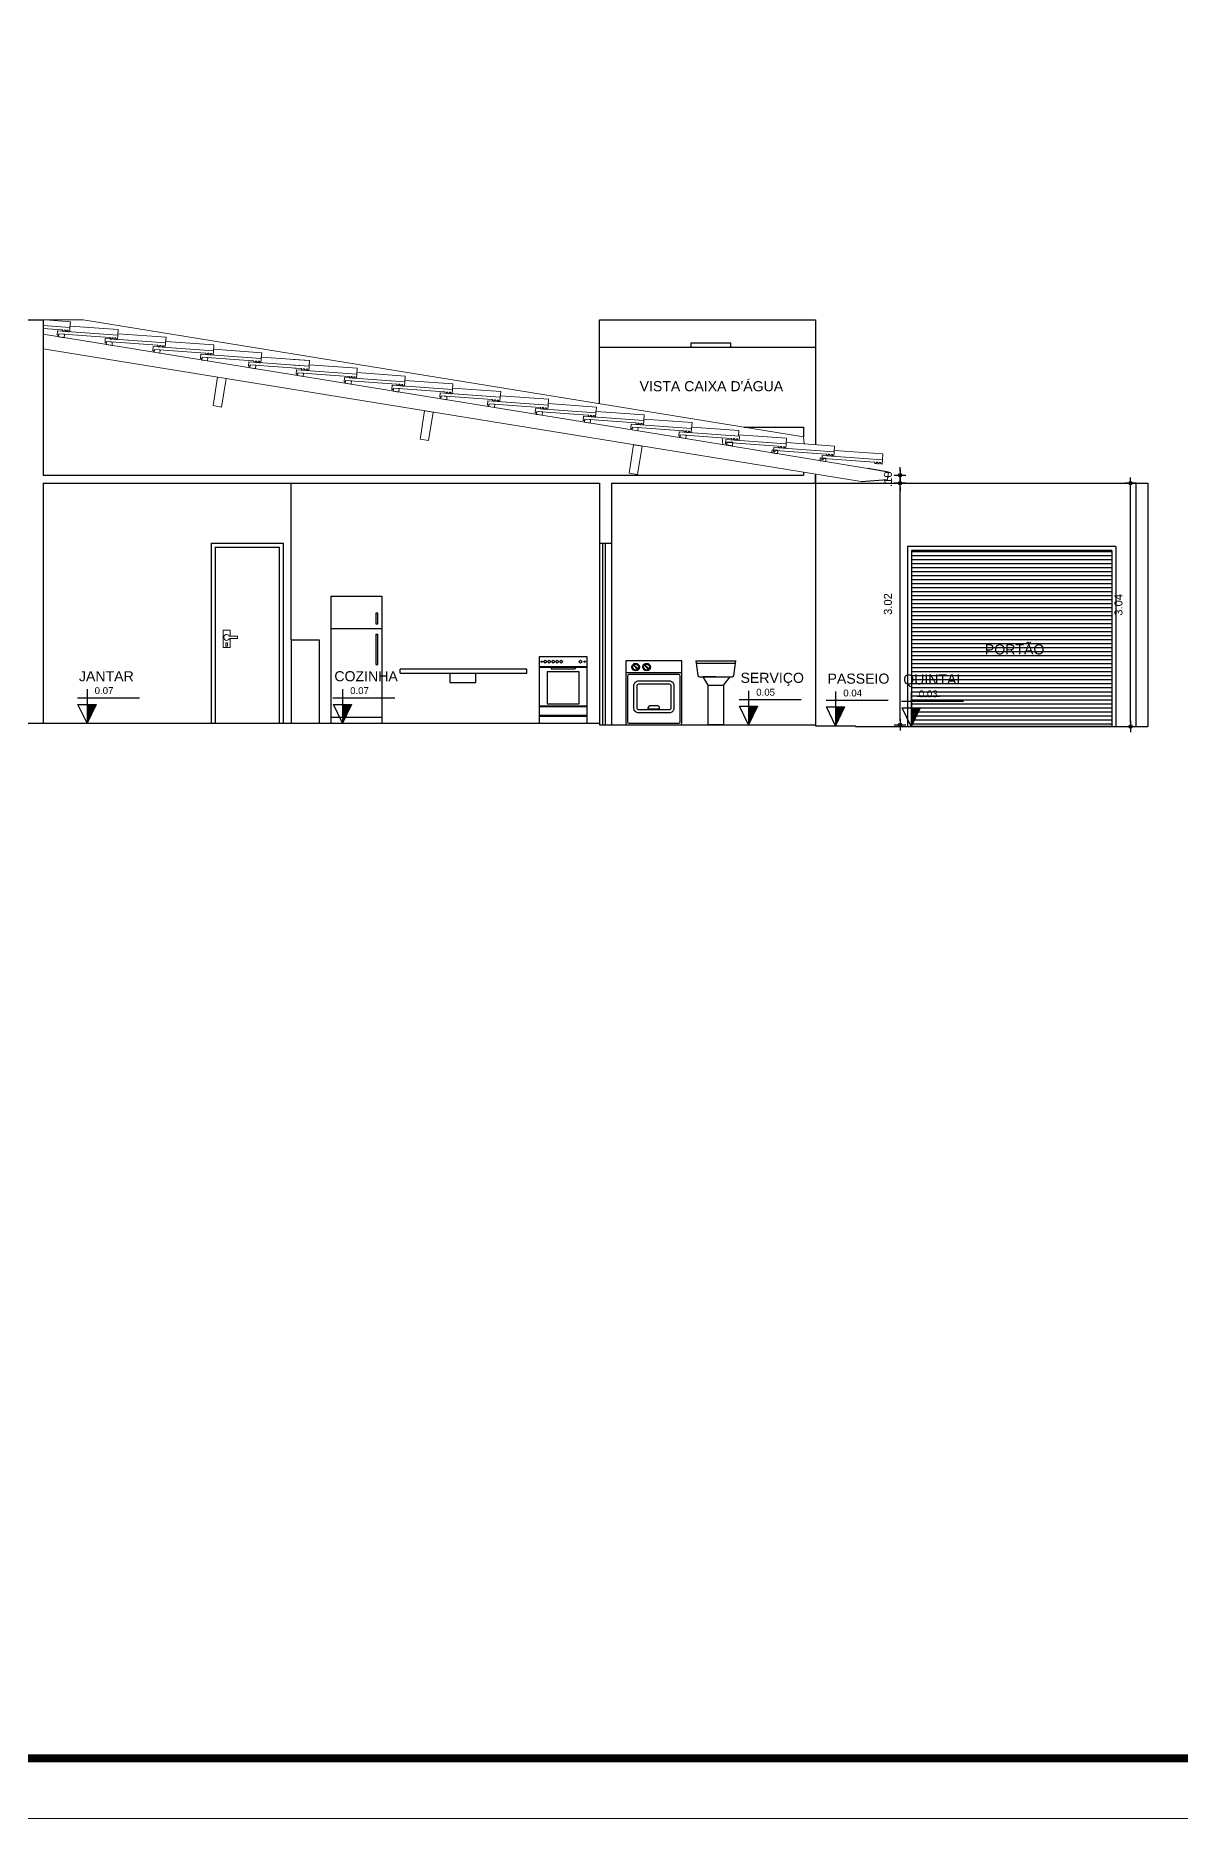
# Model space of a CAD drawing. Header units: millimetres. Extents: x 1345 to 2117, y 1214 to 1365.
# Drawn here: x 1464.64 to 1478.94, y 1251.04 to 1273.31 of the extents above; entities that cross this region are included whole.
import ezdxf

# ---------------------------------------------------------------- set-up
doc = ezdxf.new("R2010")
doc.units = ezdxf.units.MM
doc.header["$LTSCALE"] = 0.5
for name, color, linetype in [('02', 2, 'Continuous'), ('08', 8, 'Continuous'), ('BANHO', 7, 'Continuous'), ('BANHO_COZINHA', 7, 'Continuous'), ('COTAS', 7, 'Continuous'), ('COZINHA', 7, 'Continuous'), ('DIVERSOS', 4, 'Continuous'), ('GR_PENA_MEDIA', 7, 'Continuous'), ('MOVEIS', 7, 'Continuous'), ('PAGPISO', 8, 'Continuous'), ('parede', 2, 'Continuous'), ('PISO', 8, 'Continuous'), ('telhas', 6, 'Continuous'), ('texto pequeno', 3, 'Continuous'), ('TXT_0', 7, 'Continuous')]:
    doc.layers.add(name, color=color, linetype=linetype)
doc.styles.add('SANSSERIF', font='sas_____.pfb', dxfattribs={"height": 1})
doc.styles.get("Standard").update_dxf_attribs({"font": 'arial.ttf'})
doc.dimstyles.new('ESCALA50', dxfattribs={"dimtxt": 0.1, "dimasz": 0.05, "dimexe": 0.18, "dimexo": 0.06, "dimgap": 0.1, "dimtad": 1, "dimzin": 4, "dimdsep": 46, "dimtxsty": 'Standard', "dimblk": 'BOLA', "dimcen": -0.06, "dimse1": 1, "dimse2": 1, "dimclrd": 7, "dimclrt": 7, "dimadec": 0, "dimazin": 0, "dimtfac": 1, "dimtix": 1, "dimtmove": 0, "dimatfit": 3, "dimldrblk": 'BOLA', "dimfxl": 0, "dimtolj": 1, "dimtzin": 4, "dimarcsym": 0})

# ---------------------------------------------------------------- blocks, each defined once
blk = doc.blocks.new('A$C31583DA9')
at = {"layer": 'DIVERSOS', "lineweight": 18}
for p, q in [((0.1, 0.141), (0, 0.141)), ((0, 0.112), (0, 0.141)), ((0.098, 0.112), (0, 0.112))]:
    blk.add_line(p, q, dxfattribs=at)
blk.add_lwpolyline([(0.091, 0.112), (0.091, 0), (0.177, 0), (0.177, 0.214), (0.091, 0.214), (0.091, 0.141)], dxfattribs=at)
blk.add_lwpolyline([(0.124, 0.014), (0.144, 0.014), (0.144, 0.058), (0.124, 0.058)], close=True, dxfattribs=at)
blk.add_arc((0.133, 0.124), 0.0369, 199.161, 152.4759, dxfattribs=at)
blk = doc.blocks.new('Adc_nivelelev')
blk.add_hatch(color=256).paths.add_polyline_path([(0, 0), (0.131, 0.271), (0, 0.271)])
for p, q in [((-0.138, 0.368), (0.76, 0.368)), ((0, 0.495), (0, 0))]:
    blk.add_line(p, q)
blk.add_lwpolyline([(-0.131, 0.271), (0.131, 0.271), (0, 0)], close=True)
at = {"flags": 8}
blk.add_attdef('NIVEL', (0.111, 0.424), '', height=0.1, dxfattribs=at)
blk = doc.blocks.new('BOLA')
for p, q in [((-1.44, 0), (1.44, 0)), ((0, -1.44), (0, 1.44))]:
    blk.add_line(p, q)
blk.add_circle((0, 0), 0.452)
blk = doc.blocks.new('*D315')
at = {"layer": 'COTAS', "color": 7, "lineweight": -2, "transparency": 16777216}
blk.add_line((1475.437, 1264.751), (1475.437, 1267.671), dxfattribs=at)
at = {"layer": 'Defpoints', "color": 0, "transparency": 16777216}
for p in [(1474.381, 1267.721), (1475.437, 1267.721), (1474.381, 1264.701)]:
    blk.add_point(p, dxfattribs=at)
at = {"layer": 'COTAS', "color": 7, "lineweight": -2, "transparency": 16777216, "xscale": 0.05, "yscale": 0.05, "zscale": 0.05}
for p, rotation in [((1475.437, 1267.721), 90), ((1475.437, 1264.701), 270)]:
    blk.add_blockref('BOLA', p, dxfattribs=dict(at, rotation=rotation))
at = {"layer": 'COTAS', "color": 7, "transparency": 16777216, "insert": (1475.286, 1266.211), "char_height": 0.1, "attachment_point": 5, "rotation": 90}
blk.add_mtext('\\A1;3.02', dxfattribs=at)
blk = doc.blocks.new('*D316')
at = {"layer": 'COTAS', "color": 7, "lineweight": -2, "transparency": 16777216}
for p, q in [((1475.437, 1267.871), (1475.437, 1267.921)), ((1475.437, 1267.721), (1475.437, 1267.821)), ((1475.437, 1267.671), (1475.437, 1267.621))]:
    blk.add_line(p, q, dxfattribs=at)
at = {"layer": 'Defpoints', "color": 0, "transparency": 16777216}
for p in [(1474.231, 1267.821), (1474.381, 1267.721), (1475.437, 1267.821)]:
    blk.add_point(p, dxfattribs=at)
at = {"layer": 'COTAS', "color": 7, "lineweight": -2, "transparency": 16777216, "xscale": 0.05, "yscale": 0.05, "zscale": 0.05}
for p, rotation in [((1475.437, 1267.821), 270), ((1475.437, 1267.721), 90)]:
    blk.add_blockref('BOLA', p, dxfattribs=dict(at, rotation=rotation))
at = {"layer": 'COTAS', "color": 7, "transparency": 16777216, "insert": (1475.286, 1267.771), "char_height": 0.1, "attachment_point": 5, "rotation": 90}
blk.add_mtext('\\A1;.10', dxfattribs=at)
blk = doc.blocks.new('*D317')
at = {"layer": 'COTAS', "color": 7, "lineweight": -2, "transparency": 16777216}
blk.add_line((1478.318, 1264.731), (1478.318, 1267.671), dxfattribs=at)
at = {"layer": 'Defpoints', "color": 0, "transparency": 16777216}
for p in [(1478.267, 1267.721), (1478.318, 1267.721), (1478.267, 1264.681)]:
    blk.add_point(p, dxfattribs=at)
at = {"layer": 'COTAS', "color": 7, "lineweight": -2, "transparency": 16777216, "xscale": 0.05, "yscale": 0.05, "zscale": 0.05}
for p, rotation in [((1478.318, 1267.721), 90), ((1478.318, 1264.681), 270)]:
    blk.add_blockref('BOLA', p, dxfattribs=dict(at, rotation=rotation))
at = {"layer": 'COTAS', "color": 7, "transparency": 16777216, "insert": (1478.166, 1266.201), "char_height": 0.1, "attachment_point": 5, "rotation": 90}
blk.add_mtext('\\A1;3.04', dxfattribs=at)

msp = doc.modelspace()

# ---------------------------------------------------------------- hatches: boundary and pattern name
at = {"layer": 'COTAS'}
h = msp.add_hatch(dxfattribs=at)
h.set_pattern_fill('_USER', color=256, scale=0.15, style=0, pattern_type=0)
h.set_pattern_definition([(0, (-82.60428, 301.45893), (0, 0.15), [])])
h.paths.add_polyline_path([(1475.65, 1265.023), (1475.928, 1265.023), (1475.928, 1265.155), (1475.65, 1265.155)])
h.paths.add_polyline_path([(1476.456, 1265.537), (1477.267, 1265.537), (1477.267, 1265.78), (1476.456, 1265.78)], flags=9)
h.paths.add_polyline_path([(1475.441, 1265.161), (1476.259, 1265.161), (1476.259, 1265.368), (1475.441, 1265.368)], flags=9)
at = {"layer": 'COZINHA'}
h = msp.add_hatch(dxfattribs=at)
h.set_pattern_fill('_USER', color=4, scale=0.05, style=0, pattern_type=0)
h.set_pattern_definition([(0, (-126.26773, 189.76602), (0, 0.05), [])])
h.paths.add_polyline_path([(1478.081, 1266.881), (1475.581, 1266.881), (1475.581, 1264.681), (1478.081, 1264.681)])

# ---------------------------------------------------------------- linework, layer by layer
at = {"color": 8, "linetype": 'ByBlock'}
for p, q in [((1475.293, 1267.857), (1475.034, 1267.903)), ((1474.951, 1267.741), (1475.279, 1267.768))]:
    msp.add_line(p, q, dxfattribs=at)
at = {"color": 8}
for p, q in [((1470.929, 1265.431), (1471.529, 1265.431)), ((1470.929, 1265.421), (1471.529, 1265.421)), ((1471.079, 1265.421), (1471.079, 1265.401)), ((1471.079, 1265.401), (1471.379, 1265.401)), ((1471.379, 1265.421), (1471.379, 1265.401)), ((1470.929, 1264.941), (1471.529, 1264.941)), ((1470.929, 1264.931), (1471.529, 1264.931)), ((1470.929, 1264.821), (1471.529, 1264.821)), ((1470.929, 1264.811), (1471.529, 1264.811))]:
    msp.add_line(p, q, dxfattribs=at)
msp.add_lwpolyline([(1472.822, 1269.421), (1473.322, 1269.421), (1473.322, 1269.471), (1472.822, 1269.471)], close=True)
for points in [[(1470.929, 1264.721), (1471.529, 1264.721), (1471.529, 1265.551), (1470.929, 1265.551)], [(1471.029, 1264.965), (1471.429, 1264.965), (1471.429, 1265.365), (1471.029, 1265.365)]]:
    msp.add_lwpolyline(points, close=True, dxfattribs=at)
for centre, radius in [((1470.959, 1265.491), 0.0075), ((1471.003, 1265.491), 0.0175), ((1471.053, 1265.491), 0.0175), ((1471.103, 1265.491), 0.0175), ((1471.153, 1265.491), 0.0175), ((1471.203, 1265.491), 0.0175), ((1471.444, 1265.491), 0.0175), ((1471.498, 1265.491), 0.0075)]:
    msp.add_circle(centre, radius, dxfattribs=at)
at = {"layer": '02', "lineweight": 18}
msp.add_lwpolyline([(1435.537, 1251.038), (1496.737, 1251.038), (1496.737, 1295.588), (1435.537, 1295.588)], close=True, dxfattribs=at)
at = {"layer": '02', "lineweight": 18, "const_width": 0.1}
msp.add_lwpolyline([(1436.287, 1251.788), (1495.987, 1251.788), (1495.987, 1294.838), (1436.287, 1294.838)], close=True, dxfattribs=at)
at = {"layer": '08'}
for p, q in [((1471.681, 1269.761), (1474.381, 1269.761)), ((1467.831, 1265.765), (1467.831, 1267.721)), ((1467.831, 1265.765), (1467.831, 1264.721)), ((1467.831, 1265.765), (1468.181, 1265.765)), ((1468.181, 1265.765), (1468.181, 1264.721)), ((1478.081, 1264.681), (1475.581, 1264.681))]:
    msp.add_line(p, q, dxfattribs=at)
at = {"layer": '08', "color": 6}
for p, q in [((1475.531, 1266.931), (1475.531, 1264.681)), ((1478.131, 1266.931), (1475.531, 1266.931)), ((1475.581, 1266.881), (1475.581, 1264.681)), ((1478.081, 1266.881), (1475.581, 1266.881)), ((1478.081, 1266.881), (1478.081, 1264.681)), ((1478.131, 1266.931), (1478.131, 1264.681))]:
    msp.add_line(p, q, dxfattribs=at)
at = {"layer": 'BANHO', "color": 6}
for p, q in [((1466.831, 1266.971), (1466.831, 1264.721)), ((1466.831, 1266.971), (1467.731, 1266.971)), ((1466.881, 1266.921), (1466.881, 1264.721)), ((1466.881, 1266.921), (1467.681, 1266.921)), ((1467.681, 1266.921), (1467.681, 1264.721)), ((1467.731, 1266.971), (1467.731, 1264.721))]:
    msp.add_line(p, q, dxfattribs=at)
at = {"layer": 'BANHO_COZINHA', "color": 8}
for p, q in [((1473.135, 1265.301), (1472.976, 1265.301)), ((1473.039, 1265.199), (1472.976, 1265.301)), ((1473.312, 1265.301), (1473.23, 1265.203)), ((1473.04, 1264.701), (1473.039, 1265.199)), ((1473.23, 1265.203), (1473.23, 1264.701)), ((1473.23, 1264.701), (1473.04, 1264.701))]:
    msp.add_line(p, q, dxfattribs=at)
at = {"layer": 'BANHO_COZINHA', "color": 8, "linetype": 'Continuous'}
msp.add_line((1473.039, 1265.199), (1473.23, 1265.199), dxfattribs=at)
at = {"layer": 'BANHO_COZINHA', "color": 8}
for points in [[(1472.885, 1265.501), (1473.385, 1265.501)], [(1472.892, 1265.471), (1473.378, 1265.471)], [(1472.944, 1265.301), (1472.976, 1265.301), (1473.135, 1265.301), (1473.312, 1265.301), (1473.329, 1265.301)]]:
    msp.add_lwpolyline(points, dxfattribs=at)
for points in [[(1472.885, 1265.501), (1472.911, 1265.318, 0.372684), (1472.931, 1265.301), (1472.944, 1265.301)], [(1473.329, 1265.301), (1473.341, 1265.301, 0.377029), (1473.361, 1265.318), (1473.385, 1265.501)]]:
    msp.add_lwpolyline(points, format="xyb", dxfattribs=at)
at = {"layer": 'COTAS', "color": 8}
for p, q in [((1468.325, 1266.31), (1468.325, 1264.721)), ((1468.325, 1266.31), (1468.965, 1266.31)), ((1468.965, 1266.31), (1468.965, 1264.721)), ((1468.325, 1265.905), (1468.965, 1265.905)), ((1468.887, 1266.099), (1468.887, 1265.962)), ((1468.912, 1266.099), (1468.887, 1266.099)), ((1468.887, 1265.962), (1468.912, 1265.962)), ((1468.912, 1265.962), (1468.912, 1266.099)), ((1468.887, 1265.834), (1468.887, 1265.455)), ((1468.887, 1265.834), (1468.912, 1265.834)), ((1468.912, 1265.455), (1468.912, 1265.834)), ((1468.887, 1265.455), (1468.912, 1265.455)), ((1470.775, 1265.397), (1469.19, 1265.397)), ((1469.19, 1265.347), (1469.19, 1265.397)), ((1469.19, 1265.347), (1470.775, 1265.347)), ((1469.814, 1265.347), (1469.814, 1265.232)), ((1469.814, 1265.232), (1470.138, 1265.232)), ((1470.138, 1265.232), (1470.138, 1265.347)), ((1470.775, 1265.347), (1470.775, 1265.397)), ((1468.325, 1264.796), (1468.965, 1264.796)), ((1468.325, 1264.721), (1468.965, 1264.721))]:
    msp.add_line(p, q, dxfattribs=at)
at = {"layer": 'GR_PENA_MEDIA', "lineweight": 18}
for points in [[(1465.067, 1269.667), (1465.073, 1269.739), (1464.761, 1269.761)], [(1465.665, 1269.57), (1465.67, 1269.642), (1465.069, 1269.685)], [(1466.262, 1269.473), (1466.267, 1269.545), (1465.666, 1269.588)], [(1466.859, 1269.376), (1466.865, 1269.448), (1466.263, 1269.491)], [(1467.457, 1269.279), (1467.462, 1269.351), (1466.861, 1269.394)], [(1468.054, 1269.182), (1468.059, 1269.254), (1467.458, 1269.297)], [(1468.054, 1269.182), (1468.059, 1269.254), (1467.458, 1269.297)], [(1468.054, 1269.182), (1468.059, 1269.254), (1467.859, 1269.268)], [(1468.651, 1269.085), (1468.656, 1269.157), (1468.055, 1269.2)], [(1468.651, 1269.085), (1468.656, 1269.157), (1468.055, 1269.2)], [(1469.249, 1268.988), (1469.254, 1269.06), (1468.653, 1269.103)], [(1469.846, 1268.891), (1469.851, 1268.963), (1469.25, 1269.006)], [(1470.443, 1268.794), (1470.448, 1268.866), (1469.847, 1268.909)], [(1471.041, 1268.697), (1471.046, 1268.769), (1470.445, 1268.812)], [(1471.638, 1268.6), (1471.643, 1268.672), (1471.042, 1268.715)], [(1472.235, 1268.503), (1472.24, 1268.575), (1471.639, 1268.618)], [(1472.832, 1268.406), (1472.838, 1268.478), (1472.236, 1268.521)], [(1473.417, 1268.308), (1473.422, 1268.38), (1472.834, 1268.422)], [(1474.014, 1268.211), (1474.019, 1268.283), (1473.418, 1268.326)], [(1474.615, 1268.113), (1474.62, 1268.185), (1474.019, 1268.228)], [(1475.216, 1268.014), (1475.222, 1268.086), (1474.62, 1268.129)]]:
    msp.add_lwpolyline(points, dxfattribs=at)
for points in [[(1464.995, 1269.539), (1464.924, 1269.551), (1464.926, 1269.587), (1464.998, 1269.582)], [(1465.593, 1269.442), (1465.521, 1269.454), (1465.524, 1269.49), (1465.596, 1269.485)], [(1466.19, 1269.345), (1466.119, 1269.357), (1466.121, 1269.393), (1466.193, 1269.388)], [(1466.787, 1269.248), (1466.716, 1269.26), (1466.718, 1269.296), (1466.79, 1269.291)], [(1467.384, 1269.151), (1467.313, 1269.163), (1467.316, 1269.199), (1467.387, 1269.194)], [(1467.384, 1269.151), (1467.313, 1269.163), (1467.316, 1269.199), (1467.387, 1269.194)], [(1467.982, 1269.054), (1467.91, 1269.066), (1467.913, 1269.102), (1467.985, 1269.097)], [(1467.982, 1269.054), (1467.91, 1269.066), (1467.913, 1269.102), (1467.985, 1269.097)], [(1468.579, 1268.957), (1468.508, 1268.969), (1468.51, 1269.005), (1468.582, 1269)], [(1469.176, 1268.86), (1469.105, 1268.872), (1469.108, 1268.908), (1469.179, 1268.903)], [(1469.774, 1268.764), (1469.702, 1268.775), (1469.705, 1268.811), (1469.777, 1268.806)], [(1470.371, 1268.667), (1470.3, 1268.678), (1470.302, 1268.714), (1470.374, 1268.709)], [(1470.968, 1268.57), (1470.897, 1268.581), (1470.9, 1268.617), (1470.971, 1268.612)], [(1471.566, 1268.473), (1471.494, 1268.484), (1471.497, 1268.52), (1471.569, 1268.515)], [(1472.163, 1268.376), (1472.092, 1268.387), (1472.094, 1268.423), (1472.166, 1268.418)], [(1472.76, 1268.279), (1472.689, 1268.29), (1472.691, 1268.326), (1472.763, 1268.321)], [(1472.76, 1268.279), (1472.689, 1268.29), (1472.691, 1268.326), (1472.763, 1268.321)], [(1473.344, 1268.189), (1473.273, 1268.201), (1473.275, 1268.237), (1473.347, 1268.232)], [(1473.835, 1268.101), (1473.906, 1268.089), (1473.909, 1268.132), (1473.838, 1268.139)], [(1474.437, 1268.002), (1474.508, 1267.99), (1474.511, 1268.033), (1474.439, 1268.039)]]:
    msp.add_lwpolyline(points, close=True, dxfattribs=at)
at = {"layer": 'MOVEIS', "color": 8}
for p, q in [((1472.712, 1265.501), (1472.012, 1265.501)), ((1472.012, 1265.501), (1472.012, 1264.721)), ((1472.156, 1265.394), (1472.105, 1265.446)), ((1472.164, 1265.401), (1472.112, 1265.453)), ((1472.294, 1265.394), (1472.242, 1265.446)), ((1472.301, 1265.401), (1472.249, 1265.453)), ((1472.712, 1264.721), (1472.712, 1265.501)), ((1472.712, 1265.351), (1472.012, 1265.351)), ((1472.032, 1265.311), (1472.032, 1264.741)), ((1472.672, 1265.331), (1472.052, 1265.331)), ((1472.692, 1264.741), (1472.692, 1265.311)), ((1472.292, 1264.898), (1472.292, 1264.918)), ((1472.432, 1264.898), (1472.292, 1264.898)), ((1472.412, 1264.938), (1472.312, 1264.938)), ((1472.432, 1264.898), (1472.432, 1264.918)), ((1472.032, 1264.701), (1472.692, 1264.701)), ((1472.052, 1264.721), (1472.672, 1264.721))]:
    msp.add_line(p, q, dxfattribs=at)
for points in [[(1472.172, 1264.851, -0.414214), (1472.112, 1264.911), (1472.112, 1265.191, -0.414214), (1472.172, 1265.251), (1472.552, 1265.251, -0.414214), (1472.612, 1265.191), (1472.612, 1264.911, -0.414214), (1472.552, 1264.851)], [(1472.172, 1264.889, -0.414214), (1472.151, 1264.911), (1472.151, 1265.191, -0.414214), (1472.172, 1265.212), (1472.552, 1265.212, -0.414214), (1472.574, 1265.191), (1472.574, 1264.911, -0.414214), (1472.552, 1264.889)]]:
    msp.add_lwpolyline(points, format="xyb", close=True, dxfattribs=at)
for centre, radius in [((1472.134, 1265.423), 0.0468), ((1472.134, 1265.423), 0.037), ((1472.271, 1265.423), 0.0468), ((1472.271, 1265.423), 0.037)]:
    msp.add_circle(centre, radius, dxfattribs=at)
for centre, start, end in [((1472.052, 1265.311), 90, 180), ((1472.672, 1265.311), 0, 90), ((1472.312, 1264.918), 90, 180), ((1472.412, 1264.918), 0, 90), ((1472.032, 1264.721), 180, 270), ((1472.052, 1264.741), 180, 270), ((1472.672, 1264.741), 270, 0), ((1472.692, 1264.721), 270, 0)]:
    msp.add_arc(centre, 0.02, start, end, dxfattribs=at)
at = {"layer": 'PAGPISO', "lineweight": 18}
for p, q in [((1473.222, 1268.204), (1473.215, 1268.289)), ((1474.238, 1268.213), (1474.231, 1268.3))]:
    msp.add_line(p, q, dxfattribs=at)
at = {"layer": 'parede'}
for p, q in [((1464.545, 1269.761), (1464.731, 1269.761)), ((1464.731, 1269.761), (1464.731, 1267.821)), ((1471.681, 1268.714), (1471.681, 1269.761)), ((1474.381, 1269.761), (1474.381, 1268.202)), ((1471.681, 1269.421), (1474.381, 1269.421)), ((1472.236, 1268.521), (1472.239, 1268.521)), ((1473.488, 1268.421), (1474.231, 1268.421)), ((1474.231, 1268.421), (1474.231, 1268.3)), ((1464.731, 1267.821), (1474.231, 1267.821)), ((1464.731, 1267.721), (1471.681, 1267.721)), ((1464.731, 1267.721), (1464.731, 1264.721)), ((1471.681, 1267.721), (1471.681, 1264.701)), ((1471.831, 1267.821), (1474.231, 1267.821)), ((1471.831, 1267.721), (1471.831, 1264.701)), ((1471.831, 1267.721), (1474.381, 1267.721)), ((1474.231, 1267.858), (1474.231, 1267.821)), ((1474.381, 1267.833), (1474.381, 1267.721)), ((1474.381, 1267.721), (1474.381, 1267.821)), ((1474.381, 1267.721), (1478.531, 1267.721)), ((1478.381, 1267.721), (1478.381, 1264.681)), ((1478.531, 1267.721), (1478.531, 1264.681)), ((1471.681, 1266.971), (1471.831, 1266.971)), ((1463.631, 1264.721), (1471.681, 1264.721)), ((1471.681, 1264.701), (1474.381, 1264.701)), ((1474.381, 1264.701), (1474.381, 1264.691)), ((1474.381, 1264.691), (1474.881, 1264.691)), ((1474.881, 1264.691), (1474.881, 1264.681)), ((1474.881, 1264.681), (1478.531, 1264.681))]:
    msp.add_line(p, q, dxfattribs=at)
at = {"layer": 'parede', "color": 8}
msp.add_line((1474.381, 1267.721), (1474.381, 1264.701), dxfattribs=at)
at = {"layer": 'parede', "color": 6}
for p, q in [((1471.721, 1266.971), (1471.721, 1264.701)), ((1471.721, 1266.971), (1471.751, 1266.971)), ((1471.751, 1266.971), (1471.751, 1264.701))]:
    msp.add_line(p, q, dxfattribs=at)
at = {"layer": 'PISO', "lineweight": 18}
for p, q in [((1465.233, 1269.761), (1464.731, 1269.761)), ((1465.233, 1269.761), (1474.231, 1268.3)), ((1464.731, 1269.582), (1472.96, 1268.246)), ((1464.731, 1269.4), (1474.951, 1267.741)), ((1472.96, 1268.246), (1473.997, 1268.075)), ((1473.997, 1268.075), (1475.034, 1267.903)), ((1475.279, 1267.768), (1475.293, 1267.857))]:
    msp.add_line(p, q, dxfattribs=at)
at = {"layer": 'telhas', "lineweight": 18}
for p, q in [((1466.912, 1269.046), (1466.854, 1268.691)), ((1467.019, 1269.029), (1466.961, 1268.673)), ((1466.854, 1268.691), (1466.961, 1268.673)), ((1469.498, 1268.626), (1469.44, 1268.271)), ((1469.498, 1268.626), (1469.605, 1268.609)), ((1469.605, 1268.609), (1469.547, 1268.254)), ((1469.44, 1268.271), (1469.547, 1268.254)), ((1472.109, 1268.202), (1472.051, 1267.847)), ((1472.109, 1268.202), (1472.215, 1268.185)), ((1472.215, 1268.185), (1472.157, 1267.83)), ((1472.051, 1267.847), (1472.157, 1267.83))]:
    msp.add_line(p, q, dxfattribs=at)
for points in [[(1464.731, 1269.691), (1465.067, 1269.667), (1465.064, 1269.613), (1465.046, 1269.614), (1465.046, 1269.623, 0.414214), (1465.038, 1269.633), (1465.038, 1269.633, 0.414214), (1465.028, 1269.625), (1465.028, 1269.616), (1465.01, 1269.617), (1465.01, 1269.626, 0.414214), (1465.002, 1269.635), (1465.002, 1269.635, 0.414214), (1464.992, 1269.627), (1464.992, 1269.618), (1464.974, 1269.619), (1464.975, 1269.628, 0.414214), (1464.966, 1269.638), (1464.731, 1269.655)], [(1467.865, 1269.196), (1468.054, 1269.182), (1468.05, 1269.128), (1468.032, 1269.129), (1468.033, 1269.138, 0.414214), (1468.025, 1269.148), (1468.025, 1269.148, 0.414214), (1468.015, 1269.14), (1468.014, 1269.131), (1467.996, 1269.132), (1467.997, 1269.141, 0.414214), (1467.989, 1269.151), (1467.989, 1269.151, 0.414214), (1467.979, 1269.142), (1467.978, 1269.133), (1467.96, 1269.135), (1467.961, 1269.144, 0.414214), (1467.953, 1269.153), (1467.868, 1269.159)]]:
    msp.add_lwpolyline(points, format="xyb", dxfattribs=at)
for points in [[(1465.665, 1269.57), (1465.661, 1269.516), (1465.643, 1269.517), (1465.644, 1269.526, 0.414214), (1465.635, 1269.536), (1465.635, 1269.536, 0.414214), (1465.626, 1269.528), (1465.625, 1269.519), (1465.607, 1269.52), (1465.608, 1269.529, 0.414214), (1465.599, 1269.538), (1465.599, 1269.538, 0.414214), (1465.59, 1269.53), (1465.589, 1269.521), (1465.571, 1269.522), (1465.572, 1269.531, 0.414214), (1465.564, 1269.541), (1464.926, 1269.587), (1464.926, 1269.578, -0.414214), (1464.916, 1269.569), (1464.907, 1269.57), (1464.911, 1269.624)], [(1466.262, 1269.473), (1466.258, 1269.419), (1466.24, 1269.42), (1466.241, 1269.429, 0.414214), (1466.233, 1269.439), (1466.233, 1269.439, 0.414214), (1466.223, 1269.431), (1466.222, 1269.422), (1466.204, 1269.423), (1466.205, 1269.432, 0.414214), (1466.197, 1269.441), (1466.197, 1269.441, 0.414214), (1466.187, 1269.433), (1466.186, 1269.424), (1466.169, 1269.425), (1466.169, 1269.434, 0.414214), (1466.161, 1269.444), (1465.524, 1269.49), (1465.523, 1269.481, -0.414214), (1465.514, 1269.472), (1465.505, 1269.473), (1465.508, 1269.527)], [(1466.859, 1269.376), (1466.856, 1269.322), (1466.838, 1269.323), (1466.838, 1269.332, 0.414214), (1466.83, 1269.342), (1466.83, 1269.342, 0.414214), (1466.82, 1269.334), (1466.82, 1269.325), (1466.802, 1269.326), (1466.802, 1269.335, 0.414214), (1466.794, 1269.345), (1466.794, 1269.345, 0.414214), (1466.784, 1269.336), (1466.784, 1269.327), (1466.766, 1269.329), (1466.766, 1269.337, 0.414214), (1466.758, 1269.347), (1466.121, 1269.393), (1466.12, 1269.384, -0.414214), (1466.111, 1269.376), (1466.102, 1269.376), (1466.106, 1269.43)], [(1467.457, 1269.279), (1467.453, 1269.225), (1467.435, 1269.226), (1467.436, 1269.235, 0.414214), (1467.427, 1269.245), (1467.427, 1269.245, 0.414214), (1467.418, 1269.237), (1467.417, 1269.228), (1467.399, 1269.229), (1467.4, 1269.238, 0.414214), (1467.391, 1269.248), (1467.391, 1269.248, 0.414214), (1467.382, 1269.239), (1467.381, 1269.23), (1467.363, 1269.232), (1467.364, 1269.241, 0.414214), (1467.355, 1269.25), (1466.718, 1269.296), (1466.718, 1269.287, -0.414214), (1466.708, 1269.279), (1466.699, 1269.279), (1466.703, 1269.333)], [(1468.054, 1269.182), (1468.05, 1269.128), (1468.032, 1269.129), (1468.033, 1269.138, 0.414214), (1468.025, 1269.148), (1468.025, 1269.148, 0.414214), (1468.015, 1269.14), (1468.014, 1269.131), (1467.996, 1269.132), (1467.997, 1269.141, 0.414214), (1467.989, 1269.151), (1467.989, 1269.151, 0.414214), (1467.979, 1269.142), (1467.978, 1269.133), (1467.96, 1269.135), (1467.961, 1269.144, 0.414214), (1467.953, 1269.153), (1467.316, 1269.199), (1467.315, 1269.19, -0.414214), (1467.305, 1269.182), (1467.296, 1269.182), (1467.3, 1269.236)], [(1468.054, 1269.182), (1468.05, 1269.128), (1468.032, 1269.129), (1468.033, 1269.138, 0.414214), (1468.025, 1269.148), (1468.025, 1269.148, 0.414214), (1468.015, 1269.14), (1468.014, 1269.131), (1467.996, 1269.132), (1467.997, 1269.141, 0.414214), (1467.989, 1269.151), (1467.989, 1269.151, 0.414214), (1467.979, 1269.142), (1467.978, 1269.133), (1467.96, 1269.135), (1467.961, 1269.144, 0.414214), (1467.953, 1269.153), (1467.316, 1269.199), (1467.315, 1269.19, -0.414214), (1467.305, 1269.182), (1467.296, 1269.182), (1467.3, 1269.236)], [(1468.651, 1269.085), (1468.647, 1269.031), (1468.63, 1269.032), (1468.63, 1269.041, 0.414214), (1468.622, 1269.051), (1468.622, 1269.051, 0.414214), (1468.612, 1269.043), (1468.612, 1269.034), (1468.594, 1269.035), (1468.594, 1269.044, 0.414214), (1468.586, 1269.054), (1468.586, 1269.054, 0.414214), (1468.576, 1269.045), (1468.576, 1269.036), (1468.558, 1269.038), (1468.558, 1269.047, 0.414214), (1468.55, 1269.056), (1467.913, 1269.102), (1467.912, 1269.093, -0.414214), (1467.903, 1269.085), (1467.894, 1269.085), (1467.898, 1269.139)], [(1468.651, 1269.085), (1468.647, 1269.031), (1468.63, 1269.032), (1468.63, 1269.041, 0.414214), (1468.622, 1269.051), (1468.622, 1269.051, 0.414214), (1468.612, 1269.043), (1468.612, 1269.034), (1468.594, 1269.035), (1468.594, 1269.044, 0.414214), (1468.586, 1269.054), (1468.586, 1269.054, 0.414214), (1468.576, 1269.045), (1468.576, 1269.036), (1468.558, 1269.038), (1468.558, 1269.047, 0.414214), (1468.55, 1269.056), (1467.913, 1269.102), (1467.912, 1269.093, -0.414214), (1467.903, 1269.085), (1467.894, 1269.085), (1467.898, 1269.139)], [(1469.249, 1268.988), (1469.245, 1268.934), (1469.227, 1268.935), (1469.227, 1268.944, 0.414214), (1469.219, 1268.954), (1469.219, 1268.954, 0.414214), (1469.21, 1268.946), (1469.209, 1268.937), (1469.191, 1268.938), (1469.192, 1268.947, 0.414214), (1469.183, 1268.957), (1469.183, 1268.957, 0.414214), (1469.174, 1268.948), (1469.173, 1268.939), (1469.155, 1268.941), (1469.156, 1268.95, 0.414214), (1469.147, 1268.959), (1468.51, 1269.005), (1468.51, 1268.996, -0.414214), (1468.5, 1268.988), (1468.491, 1268.988), (1468.495, 1269.042)], [(1469.846, 1268.891), (1469.842, 1268.837), (1469.824, 1268.839), (1469.825, 1268.847, 0.414214), (1469.816, 1268.857), (1469.816, 1268.857, 0.414214), (1469.807, 1268.849), (1469.806, 1268.84), (1469.788, 1268.841), (1469.789, 1268.85, 0.414214), (1469.781, 1268.86), (1469.781, 1268.86, 0.414214), (1469.771, 1268.851), (1469.77, 1268.842), (1469.752, 1268.844), (1469.753, 1268.853, 0.414214), (1469.745, 1268.862), (1469.108, 1268.908), (1469.107, 1268.899, -0.414214), (1469.097, 1268.891), (1469.088, 1268.891), (1469.092, 1268.945)], [(1470.443, 1268.794), (1470.439, 1268.74), (1470.421, 1268.742), (1470.422, 1268.751, 0.414214), (1470.414, 1268.76), (1470.414, 1268.76, 0.414214), (1470.404, 1268.752), (1470.404, 1268.743), (1470.386, 1268.744), (1470.386, 1268.753, 0.414214), (1470.378, 1268.763), (1470.378, 1268.763, 0.414214), (1470.368, 1268.754), (1470.368, 1268.745), (1470.35, 1268.747), (1470.35, 1268.756, 0.414214), (1470.342, 1268.765), (1469.705, 1268.811), (1469.704, 1268.802, -0.414214), (1469.695, 1268.794), (1469.686, 1268.794), (1469.69, 1268.848)], [(1471.041, 1268.697), (1471.037, 1268.643), (1471.019, 1268.645), (1471.019, 1268.654, 0.414214), (1471.011, 1268.663), (1471.011, 1268.663, 0.414214), (1471.001, 1268.655), (1471.001, 1268.646), (1470.983, 1268.647), (1470.984, 1268.656, 0.414214), (1470.975, 1268.666), (1470.975, 1268.666, 0.414214), (1470.966, 1268.657), (1470.965, 1268.648), (1470.947, 1268.65), (1470.948, 1268.659, 0.414214), (1470.939, 1268.668), (1470.302, 1268.714), (1470.302, 1268.705, -0.414214), (1470.292, 1268.697), (1470.283, 1268.697), (1470.287, 1268.751)], [(1471.638, 1268.6), (1471.634, 1268.546), (1471.616, 1268.548), (1471.617, 1268.557, 0.414214), (1471.608, 1268.566), (1471.608, 1268.566, 0.414214), (1471.599, 1268.558), (1471.598, 1268.549), (1471.58, 1268.55), (1471.581, 1268.559, 0.414214), (1471.572, 1268.569), (1471.572, 1268.569, 0.414214), (1471.563, 1268.56), (1471.562, 1268.551), (1471.544, 1268.553), (1471.545, 1268.562, 0.414214), (1471.537, 1268.571), (1470.9, 1268.617), (1470.899, 1268.608, -0.414214), (1470.889, 1268.6), (1470.88, 1268.6), (1470.884, 1268.654)], [(1472.235, 1268.503), (1472.231, 1268.449), (1472.213, 1268.451), (1472.214, 1268.46, 0.414214), (1472.206, 1268.469), (1472.206, 1268.469, 0.414214), (1472.196, 1268.461), (1472.195, 1268.452), (1472.177, 1268.453), (1472.178, 1268.462, 0.414214), (1472.17, 1268.472), (1472.17, 1268.472, 0.414214), (1472.16, 1268.463), (1472.16, 1268.455), (1472.142, 1268.456), (1472.142, 1268.465, 0.414214), (1472.134, 1268.474), (1471.497, 1268.52), (1471.496, 1268.511, -0.414214), (1471.487, 1268.503), (1471.478, 1268.503), (1471.481, 1268.557)], [(1472.832, 1268.406), (1472.829, 1268.352), (1472.811, 1268.354), (1472.811, 1268.363, 0.414214), (1472.803, 1268.372), (1472.803, 1268.372, 0.414214), (1472.793, 1268.364), (1472.793, 1268.355), (1472.775, 1268.356), (1472.775, 1268.365, 0.414214), (1472.767, 1268.375), (1472.767, 1268.375, 0.414214), (1472.757, 1268.367), (1472.757, 1268.358), (1472.739, 1268.359), (1472.74, 1268.368, 0.414214), (1472.731, 1268.377), (1472.094, 1268.423), (1472.094, 1268.414, -0.414214), (1472.084, 1268.406), (1472.075, 1268.406), (1472.079, 1268.46)], [(1473.43, 1268.309), (1473.426, 1268.255), (1473.408, 1268.257), (1473.409, 1268.266, 0.414214), (1473.4, 1268.275), (1473.4, 1268.275, 0.414214), (1473.391, 1268.267), (1473.39, 1268.258), (1473.372, 1268.259), (1473.373, 1268.268, 0.414214), (1473.364, 1268.278), (1473.364, 1268.278, 0.414214), (1473.355, 1268.27), (1473.354, 1268.261), (1473.336, 1268.262), (1473.337, 1268.271, 0.414214), (1473.329, 1268.28), (1472.691, 1268.326), (1472.691, 1268.317, -0.414214), (1472.681, 1268.309), (1472.672, 1268.31), (1472.676, 1268.363)], [(1474.014, 1268.211), (1474.01, 1268.157), (1473.992, 1268.159), (1473.993, 1268.168, 0.414214), (1473.985, 1268.177), (1473.985, 1268.177, 0.414214), (1473.975, 1268.169), (1473.975, 1268.16), (1473.957, 1268.161), (1473.957, 1268.17, 0.414214), (1473.949, 1268.18), (1473.949, 1268.18, 0.414214), (1473.939, 1268.172), (1473.939, 1268.163), (1473.921, 1268.164), (1473.921, 1268.173, 0.414214), (1473.913, 1268.182), (1473.276, 1268.228), (1473.275, 1268.219, -0.414214), (1473.266, 1268.211), (1473.257, 1268.211), (1473.261, 1268.265)], [(1474.615, 1268.113), (1474.611, 1268.06), (1474.593, 1268.061), (1474.594, 1268.07, 0.414214), (1474.585, 1268.08), (1474.585, 1268.08, 0.414214), (1474.576, 1268.071), (1474.575, 1268.062), (1474.557, 1268.063), (1474.558, 1268.072, 0.414214), (1474.55, 1268.082), (1474.55, 1268.082, 0.414214), (1474.54, 1268.074), (1474.539, 1268.065), (1474.521, 1268.066), (1474.522, 1268.075, 0.414214), (1474.514, 1268.085), (1473.877, 1268.13), (1473.876, 1268.121, -0.414214), (1473.866, 1268.113), (1473.857, 1268.114), (1473.861, 1268.168)], [(1475.216, 1268.014), (1475.213, 1267.96), (1475.195, 1267.961), (1475.195, 1267.97, 0.414214), (1475.187, 1267.98), (1475.187, 1267.98, 0.414214), (1475.177, 1267.972), (1475.177, 1267.963), (1475.159, 1267.964), (1475.159, 1267.973, 0.414214), (1475.151, 1267.983), (1475.151, 1267.983, 0.414214), (1475.141, 1267.974), (1475.141, 1267.965), (1475.123, 1267.967), (1475.124, 1267.976, 0.414214), (1475.115, 1267.985), (1474.478, 1268.031), (1474.478, 1268.022, -0.414214), (1474.468, 1268.014), (1474.459, 1268.014), (1474.463, 1268.068)]]:
    msp.add_lwpolyline(points, format="xyb", close=True, dxfattribs=at)

# ---------------------------------------------------------------- block references
at = {"layer": 'parede', "xscale": -1}
msp.add_blockref('A$C31583DA9', (1467.158, 1265.67), dxfattribs=at)
at = {"layer": 'TXT_0', "lineweight": 18}
ref = msp.add_blockref('Adc_nivelelev', (1465.28, 1264.721), dxfattribs=dict(at, xscale=0.8626357221426701, yscale=0.8626357221426701, zscale=0.8626357221426701))
ref.add_attrib('NIVEL', '0.07', (1465.375, 1265.086), dxfattribs={"height": 0.0863, "flags": 8})
ref = msp.add_blockref('Adc_nivelelev', (1468.471, 1264.721), dxfattribs=dict(at, xscale=0.8626357221426701, yscale=0.8626357221426701, zscale=0.8626357221426701))
ref.add_attrib('NIVEL', '0.07', (1468.567, 1265.086), dxfattribs={"height": 0.0863, "flags": 8})
ref = msp.add_blockref('Adc_nivelelev', (1473.545, 1264.701), dxfattribs=dict(at, xscale=0.8626357221426701, yscale=0.8626357221426701, zscale=0.8626357221426701))
ref.add_attrib('NIVEL', '0.05', (1473.64, 1265.066), dxfattribs={"height": 0.0863, "flags": 8})
ref = msp.add_blockref('Adc_nivelelev', (1474.632, 1264.691), dxfattribs=dict(at, xscale=0.8626357221426701, yscale=0.8626357221426701, zscale=0.8626357221426701))
ref.add_attrib('NIVEL', '0.04', (1474.728, 1265.056), dxfattribs={"height": 0.0863, "flags": 8})
ref = msp.add_blockref('Adc_nivelelev', (1475.576, 1264.681), dxfattribs=dict(at, xscale=0.8626357221426701, yscale=0.8626357221426701, zscale=0.8626357221426701))
ref.add_attrib('NIVEL', '0.03', (1475.672, 1265.046), dxfattribs={"height": 0.0863, "flags": 8})

# ---------------------------------------------------------------- texts
at = {"layer": 'texto pequeno', "lineweight": 18, "style": 'SANSSERIF'}
for s, p in [("VISTA CAIXA D'ÁGUA", (1472.183, 1268.87)), ('PORTÃO', (1476.497, 1265.581)), ('JANTAR', (1465.179, 1265.246)), ('COZINHA', (1468.37, 1265.246)), ('SERVIÇO', (1473.444, 1265.226)), ('PASSEIO', (1474.531, 1265.216)), ('QUINTAL', (1475.476, 1265.206))]:
    msp.add_text(s, height=0.126, dxfattribs=at).set_placement(p)

# ---------------------------------------------------------------- dimensions: what is measured, and where the dimension line sits
at = {"layer": 'COTAS'}
dim = msp.add_linear_dim(base=(1475.437, 1267.821), p1=(1474.381, 1267.721), p2=(1474.231, 1267.821), angle=90, dimstyle='ESCALA50', override={"dimtmove": 1}, dxfattribs=at)
dim.commit()
dim.dimension.update_dxf_attribs({"geometry": '*D316', "text_midpoint": (1475.286, 1267.771)})
for base, p1, p2, picture, middle in [((1475.437, 1267.721), (1474.381, 1264.701), (1474.381, 1267.721), '*D315', (1475.286, 1266.211)), ((1478.318, 1267.721), (1478.267, 1264.681), (1478.267, 1267.721), '*D317', (1478.166, 1266.201))]:
    dim = msp.add_linear_dim(base=base, p1=p1, p2=p2, angle=90, dimstyle='ESCALA50', dxfattribs=at)
    dim.commit()
    dim.dimension.update_dxf_attribs({"geometry": picture, "text_midpoint": middle})

doc.saveas('drawing.dxf')
